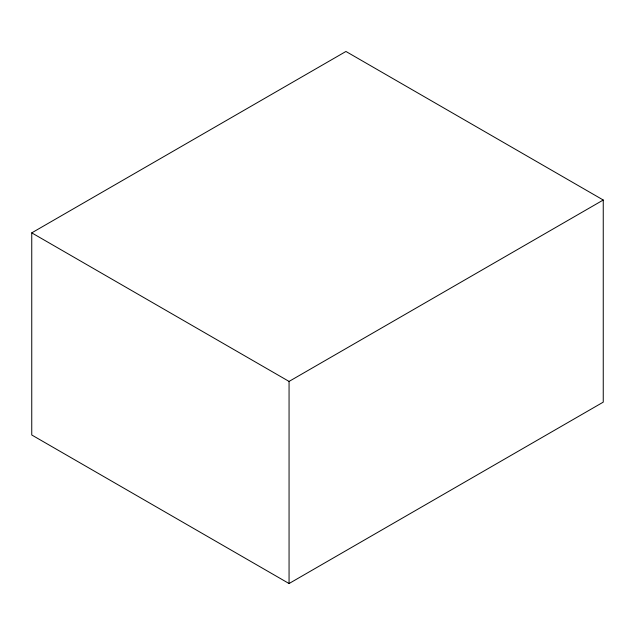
<?xml version="1.0" encoding="UTF-8"?>
<svg xmlns="http://www.w3.org/2000/svg" width="635" height="635" viewBox="0 0 635 635"><rect width="100%" height="100%" fill="white"/><g stroke="black" fill="none" stroke-linecap="round" stroke-linejoin="round"><path stroke-width="0.95" d="M31.75 232.862L345.94 51.467L603.25 200.017L603.25 402.138L289.06 583.533L31.75 434.983L31.75 232.862L289.06 381.421L603.25 200.017M289.06 381.421L289.06 583.533"/></g></svg>
